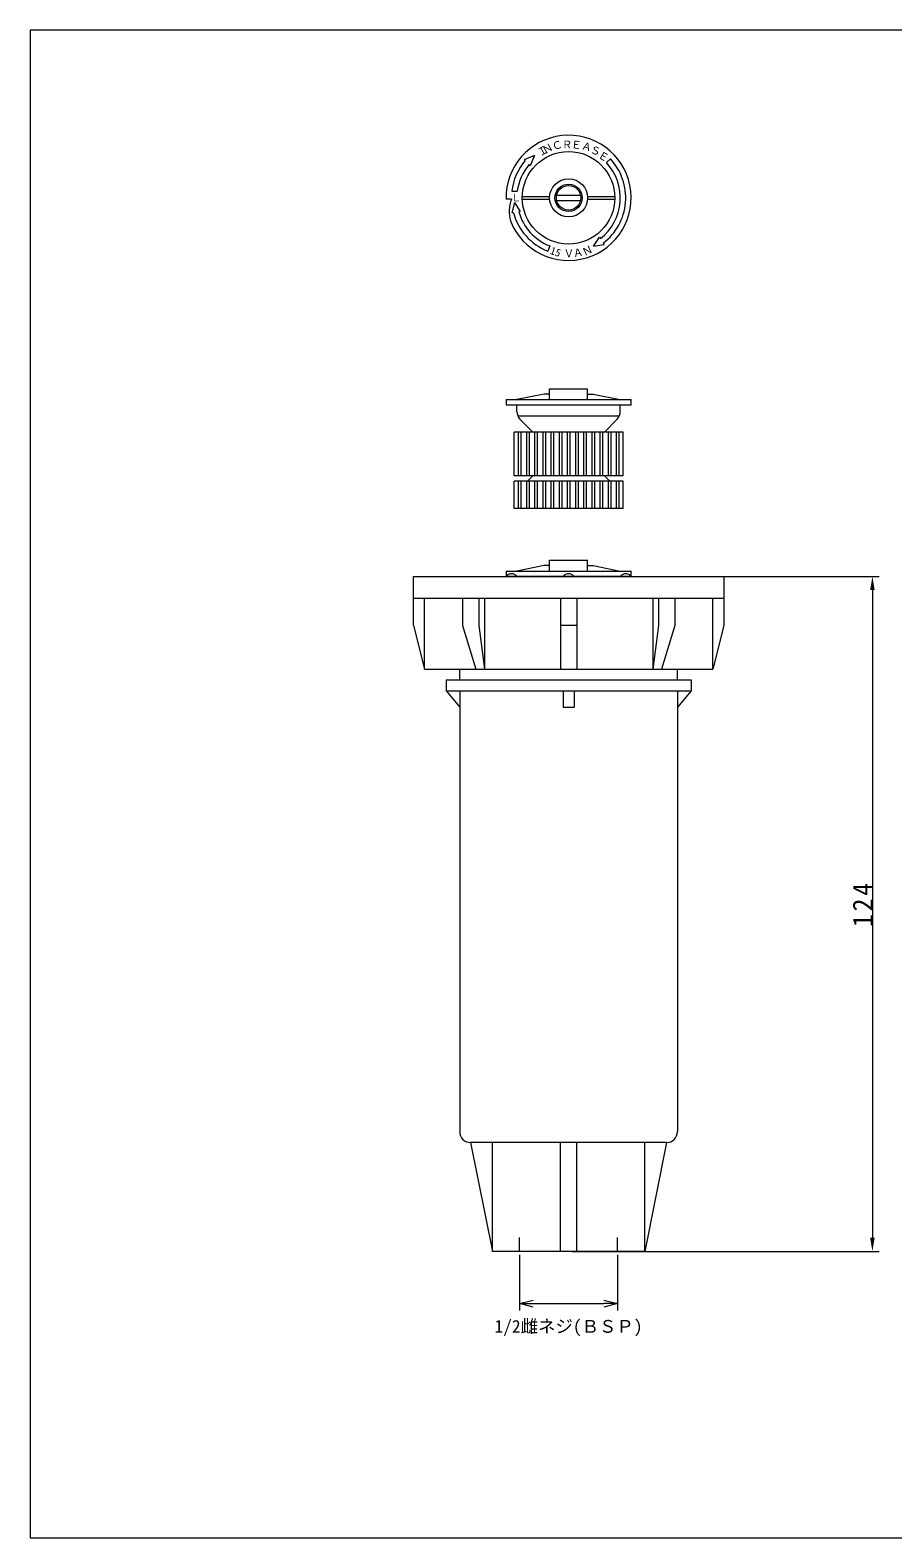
# Model space of a CAD drawing. Units: millimetres on the paper. Extents: x -192 to 192, y -138 to 138.
# Drawn here: x -192.5 to -34, y -138.5 to 138.5 of the extents above; entities that cross this region are included whole.
import ezdxf
from ezdxf.enums import TextEntityAlignment as Align

# ---------------------------------------------------------------- set-up
doc = ezdxf.new("R2010")
doc.units = ezdxf.units.MM
doc.layers.add('0-0_0', color=7, linetype='Continuous', lineweight=18)
doc.styles.add('ＭＳ ゴシック', font='')
doc.styles.get('ＭＳ ゴシック').set_extended_font_data('MS Gothic')

msp = doc.modelspace()

# ---------------------------------------------------------------- linework, layer by layer
at = {"layer": '0-0_0'}
for p, q in [((192.5, 138.5), (-192.5, 138.5)), ((-192.5, 138.5), (-192.5, -138.5)), ((-99.86, 115.441), (-101.722, 114.694)), ((-101.552, 114.525), (-101.722, 114.694)), ((-100.607, 113.579), (-100.843, 113.815)), ((-99.86, 115.441), (-100.607, 113.579)), ((-85.895, 114.859), (-86.626, 114.177)), ((-104.007, 108.891), (-102.999, 108.891)), ((-95.825, 108.198), (-91.325, 108.198)), ((-104.072, 107.448), (-105.072, 107.448)), ((-103.54, 106.865), (-104.003, 104.913)), ((-103.54, 106.865), (-102.449, 105.181)), ((-102.075, 107.948), (-97.066, 107.948)), ((-102.075, 107.448), (-97.066, 107.448)), ((-95.825, 107.198), (-91.325, 107.198)), ((-90.083, 107.948), (-85.075, 107.948)), ((-90.083, 107.448), (-85.075, 107.448)), ((-103.712, 104.963), (-104.003, 104.913)), ((-102.449, 105.181), (-102.722, 105.134)), ((-89.023, 98.794), (-87.88, 100.444)), ((-87.88, 100.444), (-87.732, 100.207)), ((-97.04, 98.853), (-97.405, 97.922)), ((-89.023, 98.794), (-87.041, 99.108)), ((-87.197, 99.357), (-87.041, 99.108)), ((-97.075, 72.618), (-90.075, 72.618)), ((-97.075, 70.618), (-97.075, 72.618)), ((-90.075, 70.618), (-90.075, 72.618)), ((-105.075, 70.618), (-105.075, 69.618)), ((-105.075, 70.618), (-82.075, 70.618)), ((-82.075, 69.618), (-105.075, 69.618)), ((-98.075, 71.618), (-103.075, 70.618)), ((-103.075, 68.427), (-103.075, 69.618)), ((-97.075, 71.618), (-98.075, 71.618)), ((-90.075, 71.618), (-89.075, 71.618)), ((-89.075, 71.618), (-84.075, 70.618)), ((-84.075, 68.427), (-84.075, 69.618)), ((-82.075, 69.618), (-82.075, 70.618)), ((-102.904, 67.618), (-84.245, 67.618)), ((-102.512, 67.037), (-100.174, 64.618)), ((-84.637, 67.037), (-86.975, 64.618)), ((-103.575, 56.618), (-103.575, 64.618)), ((-83.575, 64.618), (-103.575, 64.618)), ((-102.825, 64.618), (-102.825, 56.618)), ((-102.325, 64.618), (-102.325, 56.618)), ((-101.325, 64.618), (-101.325, 56.618)), ((-100.825, 64.618), (-100.825, 56.618)), ((-99.825, 64.618), (-99.825, 56.618)), ((-99.325, 64.618), (-99.325, 56.618)), ((-98.325, 64.618), (-98.325, 56.618)), ((-97.825, 64.618), (-97.825, 56.618)), ((-96.825, 64.618), (-96.825, 56.618)), ((-96.325, 64.618), (-96.325, 56.618)), ((-95.325, 64.618), (-95.325, 56.618)), ((-94.825, 64.618), (-94.825, 56.618)), ((-93.825, 64.618), (-93.825, 56.618)), ((-93.825, 64.618), (-93.825, 56.618)), ((-93.325, 64.618), (-93.325, 56.618)), ((-93.325, 64.618), (-93.325, 56.618)), ((-92.325, 64.618), (-92.325, 56.618)), ((-91.825, 64.618), (-91.825, 56.618)), ((-90.825, 64.618), (-90.825, 56.618)), ((-90.325, 64.618), (-90.325, 56.618)), ((-89.325, 64.618), (-89.325, 56.618)), ((-88.825, 64.618), (-88.825, 56.618)), ((-87.825, 64.618), (-87.825, 56.618)), ((-87.325, 64.618), (-87.325, 56.618)), ((-86.325, 64.618), (-86.325, 56.618)), ((-85.825, 64.618), (-85.825, 56.618)), ((-84.825, 64.618), (-84.825, 56.618)), ((-84.325, 64.618), (-84.325, 56.618)), ((-83.575, 56.618), (-83.575, 64.618)), ((-83.575, 56.618), (-103.575, 56.618)), ((-103.575, 50.618), (-103.575, 55.618)), ((-83.575, 55.618), (-103.575, 55.618)), ((-102.825, 55.618), (-102.825, 50.618)), ((-102.325, 55.618), (-102.325, 50.618)), ((-101.325, 55.618), (-101.325, 50.618)), ((-101.141, 55.618), (-100.174, 56.618)), ((-100.825, 55.618), (-100.825, 50.618)), ((-99.825, 55.618), (-99.825, 50.618)), ((-99.325, 55.618), (-99.325, 50.618)), ((-98.325, 55.618), (-98.325, 50.618)), ((-97.825, 55.618), (-97.825, 50.618)), ((-96.825, 55.618), (-96.825, 50.618)), ((-96.325, 55.618), (-96.325, 50.618)), ((-95.325, 55.618), (-95.325, 50.618)), ((-94.825, 55.618), (-94.825, 50.618)), ((-93.825, 55.618), (-93.825, 50.618)), ((-93.825, 55.618), (-93.825, 50.618)), ((-93.325, 55.618), (-93.325, 50.618)), ((-93.325, 55.618), (-93.325, 50.618)), ((-92.325, 55.618), (-92.325, 50.618)), ((-91.825, 55.618), (-91.825, 50.618)), ((-90.825, 55.618), (-90.825, 50.618)), ((-90.325, 55.618), (-90.325, 50.618)), ((-89.325, 55.618), (-89.325, 50.618)), ((-88.825, 55.618), (-88.825, 50.618)), ((-87.825, 55.618), (-87.825, 50.618)), ((-87.325, 55.618), (-87.325, 50.618)), ((-86.008, 55.618), (-86.975, 56.618)), ((-86.325, 55.618), (-86.325, 50.618)), ((-85.825, 55.618), (-85.825, 50.618)), ((-84.825, 55.618), (-84.825, 50.618)), ((-84.325, 55.618), (-84.325, 50.618)), ((-83.575, 50.618), (-83.575, 55.618)), ((-83.575, 50.618), (-103.575, 50.618)), ((-105.075, 39.127), (-82.075, 39.127)), ((-105.075, 39.127), (-105.075, 38.127)), ((-98.075, 40.127), (-103.075, 39.127)), ((-97.075, 40.127), (-98.075, 40.127)), ((-97.075, 39.127), (-97.075, 41.127)), ((-97.075, 41.127), (-90.075, 41.127)), ((-90.075, 39.127), (-90.075, 41.127)), ((-90.075, 40.127), (-89.075, 40.127)), ((-89.075, 40.127), (-84.075, 39.127)), ((-82.075, 38.127), (-82.075, 39.127)), ((-122.075, 29.127), (-122.075, 38.127)), ((-122.075, 38.127), (-65.075, 38.127)), ((-105.075, 38.127), (-103.075, 38.127)), ((-82.075, 38.127), (-105.075, 38.127)), ((-94.575, 38.127), (-92.575, 38.127)), ((-92.95, 38.127), (-36.51, 38.127)), ((-84.075, 38.127), (-82.075, 38.127)), ((-122.075, 34.127), (-65.075, 34.127)), ((-120.075, 21.127), (-120.075, 34.127)), ((-109.034, 34.127), (-109.034, 21.127)), ((-95.075, 34.127), (-95.075, 21.127)), ((-92.075, 34.127), (-92.075, 21.127)), ((-78.115, 34.127), (-78.115, 21.127)), ((-77.075, 34.127), (-77.075, 29.127)), ((-74.075, 34.127), (-74.075, 29.127)), ((-67.075, 21.127), (-67.075, 34.127)), ((-37.76, 35.627), (-37.76, -83.374)), ((-122.075, 29.127), (-120.075, 21.127)), ((-92.075, 29.127), (-95.075, 29.127)), ((-77.075, 29.127), (-78.115, 21.127)), ((-74.075, 29.127), (-76.513, 21.127)), ((-120.075, 21.127), (-67.075, 21.127)), ((-113.575, 19.127), (-113.575, 21.127)), ((-73.575, 19.127), (-73.575, 21.127)), ((-116.075, 19.127), (-71.075, 19.127)), ((-116.075, 19.127), (-116.075, 17.127)), ((-116.075, 17.127), (-113.575, 14.127)), ((-116.075, 17.127), (-71.075, 17.127)), ((-113.575, 17.127), (-113.575, -63.873)), ((-94.575, 17.127), (-94.575, 14.127)), ((-92.575, 17.127), (-92.575, 14.127)), ((-71.075, 17.127), (-73.575, 14.127)), ((-73.575, 17.125), (-73.575, -63.873)), ((-71.075, 19.127), (-71.075, 17.127)), ((-94.575, 14.127), (-92.575, 14.127)), ((-111.575, -65.874), (-107.575, -85.874)), ((-75.575, -65.874), (-111.575, -65.874)), ((-107.575, -85.874), (-107.575, -65.874)), ((-95.075, -85.874), (-95.075, -65.874)), ((-92.075, -85.874), (-92.075, -65.874)), ((-75.575, -65.874), (-79.575, -85.874)), ((-79.575, -85.874), (-79.575, -65.874)), ((-102.575, -85.874), (-102.575, -83.292)), ((-84.575, -85.874), (-84.575, -83.292)), ((-79.575, -85.874), (-107.575, -85.874)), ((-102.575, -86.499), (-102.575, -96.723)), ((-92.95, -85.874), (-36.51, -85.874)), ((-84.575, -86.499), (-84.575, -96.723)), ((-102.575, -95.473), (-100.075, -95.473)), ((-100.075, -95.473), (-87.075, -95.473)), ((-84.575, -95.473), (-87.075, -95.473)), ((-192.5, -138.5), (192.5, -138.5))]:
    msp.add_line(p, q, dxfattribs=at)
for points in [[(-65.075, 38.127), (-65.075, 29.127), (-67.075, 21.127)], [(-113.075, 34.127), (-113.075, 29.127), (-110.635, 21.127)], [(-110.075, 34.127), (-110.075, 29.127), (-109.034, 21.127)], [(-100.075, -96.142), (-102.575, -95.473), (-100.075, -94.803)], [(-87.075, -94.803), (-84.575, -95.473), (-87.075, -96.142)]]:
    msp.add_lwpolyline(points, dxfattribs=at)
for radius in [8.5, 3.5, 2.5, 2.25]:
    msp.add_circle((-93.575, 107.698), radius, dxfattribs=at)
for centre, radius, start, end in [((-93.575, 107.698), 11.5, 201.689, 181.246), ((-93.575, 107.698), 10.5, 139.448, 173.48), ((-93.575, 107.698), 9.5, 139.917, 172.79), ((-93.575, 107.698), 9.5, 307.953, 42.994), ((-93.575, 107.698), 10.5, 307.398, 42.994), ((-98.156, 105.165), 6.341, 158.895, 195.706), ((-93.575, 107.698), 10.5, 195.099, 248.603), ((-93.575, 107.698), 9.5, 195.658, 248.603), ((-101.075, 68.427), 2, 180, 224.037), ((-86.075, 68.427), 2, 315.963, 0), ((-104.075, 37.377), 1.25, 36.87, 143.13), ((-93.575, 37.377), 1.25, 36.87, 143.13), ((-83.075, 37.377), 1.25, 36.87, 143.13), ((-111.575, -63.873), 2, 180, 270), ((-75.575, -63.873), 2, 270, 0)]:
    msp.add_arc(centre, radius, start, end, dxfattribs=at)
for points in [[(-38.177, 35.627), (-37.76, 38.127), (-37.344, 35.627)], [(-38.177, -83.374), (-37.76, -85.874), (-37.344, -83.374)]]:
    msp.add_solid(points, dxfattribs=at)

# ---------------------------------------------------------------- texts
at = {"layer": '0-0_0', "style": 'ＭＳ ゴシック'}
for s, rotation, p in [('Ｉ', 30, (-98.629, 114.855)), ('Ｎ', 30, (-97.704, 115.294)), ('Ｃ', 15, (-96.321, 116.011)), ('Ｅ', 353.185, (-93.234, 116.429)), ('Ａ', 345, (-91.452, 116.265)), ('Ｓ', 345, (-89.837, 115.527)), ('Ｅ', 330, (-88.522, 114.792)), ('15', 340.186, (-97.248, 97.044)), ('Ｖ', 0.756, (-94.47, 96.354)), ('Ａ', 10, (-92.6, 96.352)), ('Ｎ', 25, (-90.514, 96.566))]:
    msp.add_text(s, height=1.408, rotation=rotation, dxfattribs=at).set_placement(p, align=Align.BOTTOM_LEFT)
for s, height, p in [('Ｒ', 1.408, (-94.807, 116.344)), ('Ｌ', 1.408, (-104.154, 106.614)), ('1/2雌ネジ(ＢＳＰ)', 2.346, (-107.174, -101.521))]:
    msp.add_text(s, height=height, dxfattribs=at).set_placement(p, align=Align.BOTTOM_LEFT)
at = {"layer": '0-0_0', "color": 3, "insert": (-37.715, -26.273), "char_height": 3.666, "attachment_point": 7, "rotation": 90, "style": 'ＭＳ ゴシック'}
msp.add_mtext('\\T1.21;\\W0.95;124', dxfattribs=at)

doc.saveas('drawing.dxf')
